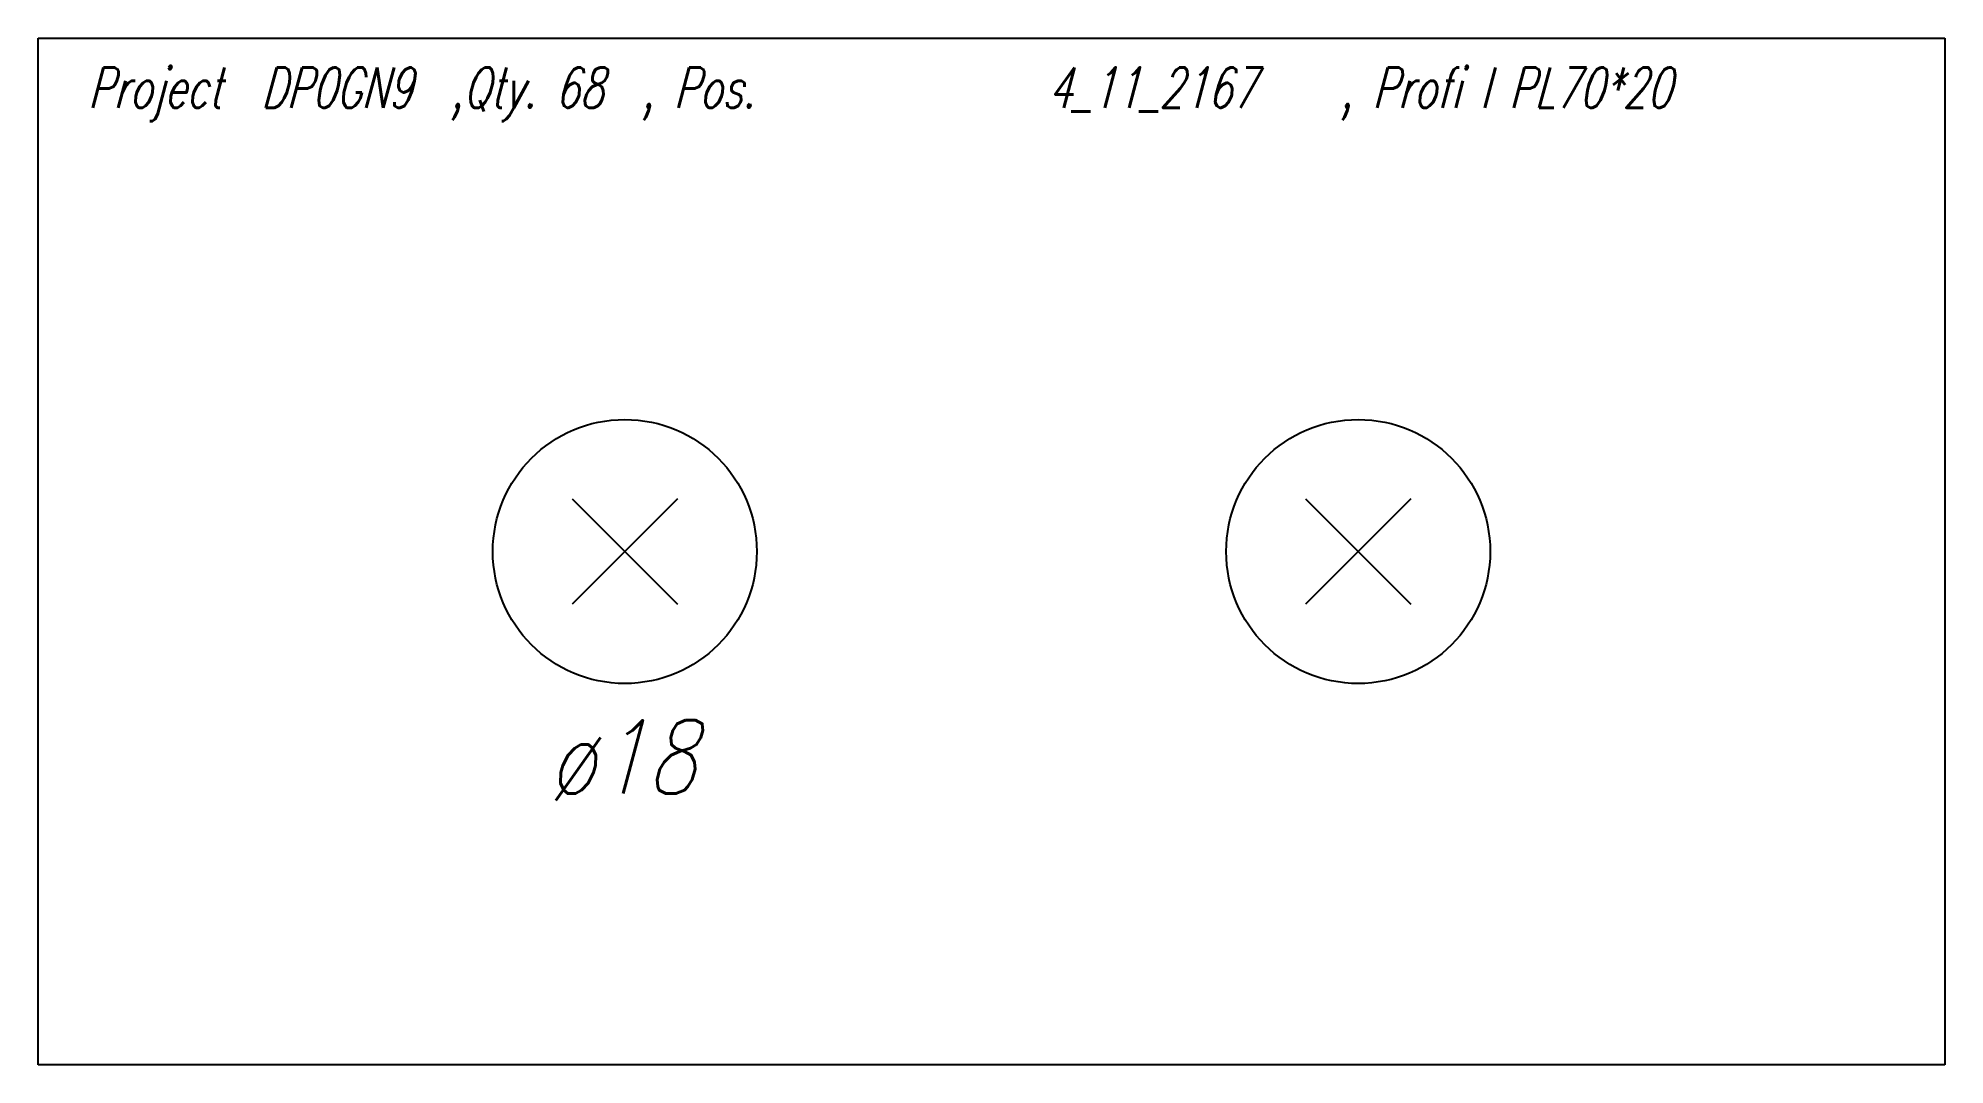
# Model space of a CAD drawing. Extents: x 0 to 130, y -35 to 35.
import ezdxf

# ---------------------------------------------------------------- set-up
doc = ezdxf.new("R2010")
doc.units = 0
doc.header["$LTSCALE"] = 10
for name, color, linetype in [('BEZ_SCHRAUBEN', 7, 'CONTINUOUS'), ('SCHRAUBEN', 7, 'CONTINUOUS'), ('TEILE', 7, 'CONTINUOUS'), ('UNTERSCHRIFT', 7, 'CONTINUOUS')]:
    doc.layers.add(name, color=color, linetype=linetype)
doc.styles.get("Standard").update_dxf_attribs({"font": 'ROMANS'})

msp = doc.modelspace()

# ---------------------------------------------------------------- linework, layer by layer
at = {"layer": 'SCHRAUBEN', "color": 6}
for p, q in [((43.600002, 3.599762), (36.399998, -3.600239)), ((36.399998, 3.599762), (43.600002, -3.600239)), ((93.599998, 3.599762), (86.400002, -3.600239)), ((86.400002, 3.599762), (93.599998, -3.600239))]:
    msp.add_line(p, q, dxfattribs=at)
at = {"layer": 'SCHRAUBEN', "color": 2}
for centre in [(40, -0.000238), (90, -0.000238)]:
    msp.add_circle(centre, 9, dxfattribs=at)
at = {"layer": 'TEILE', "color": 2}
for p, q in [((0, -35.000084), (0, 35.000084)), ((0, 35.000084), (130, 35.000084)), ((130, 35.000084), (130, -35.000084)), ((130, -35.000084), (0, -35.000084))]:
    msp.add_line(p, q, dxfattribs=at)

# ---------------------------------------------------------------- texts
at = {"layer": 'BEZ_SCHRAUBEN', "color": 2, "oblique": 15, "width": 0.8}
msp.add_text(' ø18', height=5, dxfattribs=at).set_placement((32, -16.500238))
at = {"layer": 'UNTERSCHRIFT', "color": 2, "oblique": 15, "width": 0.7}
for s, p in [('Project  DP0GN9  ,Qty. 68  , Pos. ', (3.399998, 30.250082)), ('4_11_2167', (68.849998, 30.250082)), ('  , Profi l PL70*20', (86.174995, 30.250082))]:
    msp.add_text(s, height=2.75, dxfattribs=at).set_placement(p)

doc.saveas('drawing.dxf')
